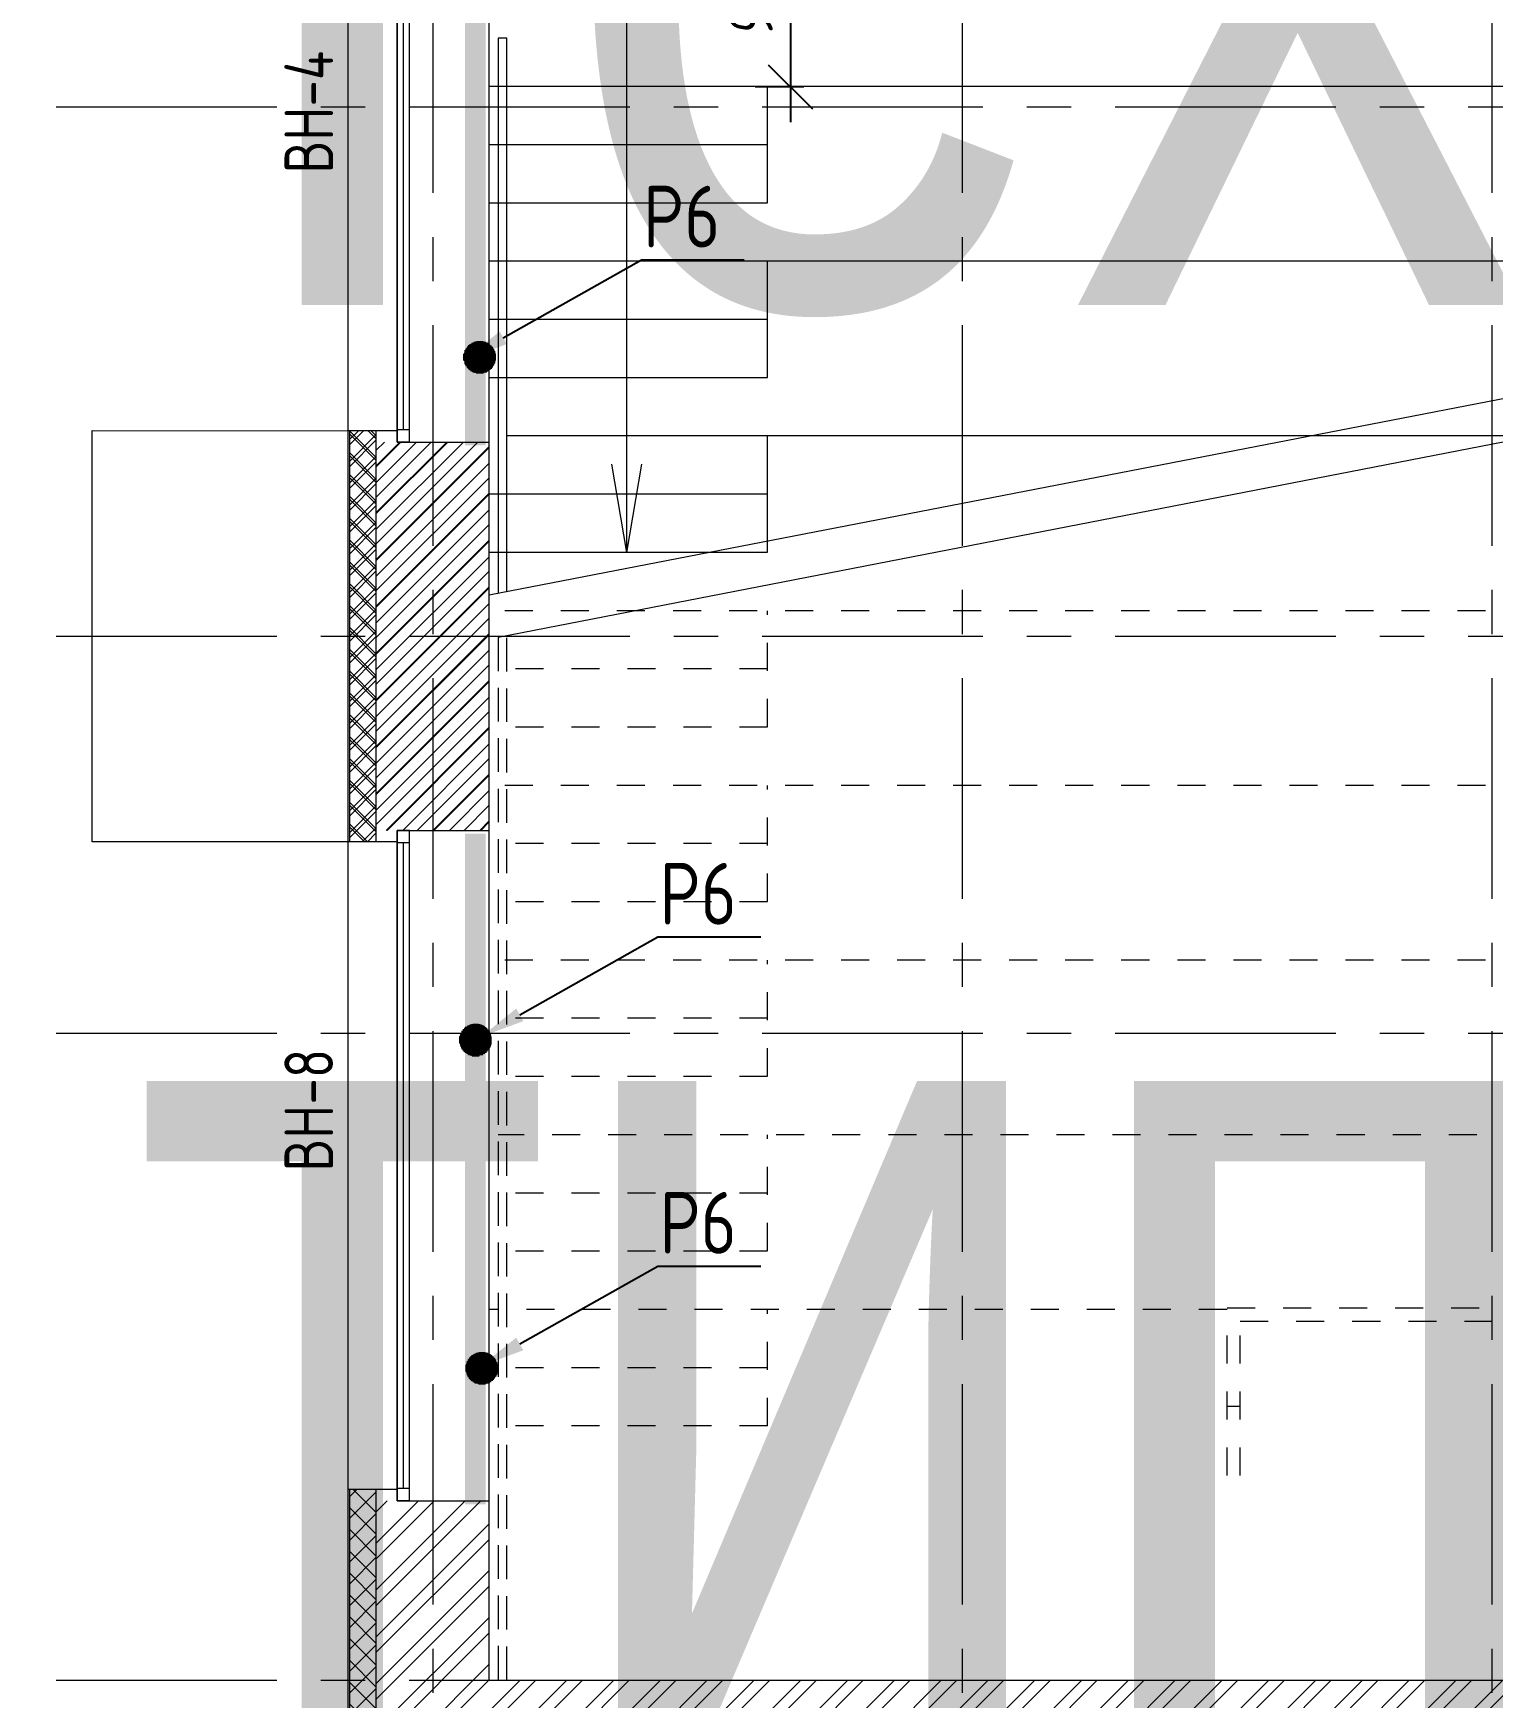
# Model space of a CAD drawing. Header units: millimetres. Extents: x -85420 to 1195317, y -69347 to 470418.
# Drawn here: x 684790 to 693058, y 30100 to 39532 of the extents above; entities that cross this region are included whole.
import ezdxf
from ezdxf import colors
from ezdxf.entities.mleader import LeaderData, LeaderLine
from ezdxf.enums import TextEntityAlignment as Align
from ezdxf.math import Vec2, Vec3

# ---------------------------------------------------------------- set-up
doc = ezdxf.new("R2018")
doc.units = ezdxf.units.MM
for name, pattern in [('CENTER', [2, 1.25, -0.25, 0.25, -0.25]), ('HIDDEN2', [4.7625, 3.175, -1.5875]), ('Штрих', [6.35, 3.175, -3.175])]:
    doc.linetypes.add(name, pattern=pattern)
for name, color, linetype, lineweight in [('_TEXT', 7, 'Continuous', 30), ('АР_Лестницы ограждения', 62, 'Continuous', 13), ('АР_Маркер экспликации', 239, 'Continuous', 13), ('АР_Навесной фасад', 250, 'Continuous', 5), ('АР_Номер помещения', 250, 'Continuous', 9), ('АР_Окна', 4, 'Continuous', 9), ('АР_Оси', 7, 'Continuous', 25), ('АР_Сущ Несущая стена', 250, 'Continuous', 50), ('АР_Утеплитель', 250, 'Continuous', 13), ('АР_Штриховка кирпич', 250, 'Continuous', 9), ('Маркировка ОКОН', 5, 'Continuous', 18)]:
    doc.layers.add(name, color=color, linetype=linetype, lineweight=lineweight)
doc.layers.add('A-HATCH-FACADE', color=7, linetype='Continuous')
doc.layers.add('АР_новое окно', color=160, linetype='Continuous')
doc.layers.add('АР_лестницы', color=7, linetype='Continuous', lineweight=15, true_color=0xff24ff)
doc.layers.add('АР_Названия помещений', color=124, linetype='Continuous', lineweight=5, plot=False)
doc.layers.add('АР_Помещения_площадь', color=19, linetype='Continuous', lineweight=9, plot=False)
doc.styles.add('ISOCPEUR', font='', dxfattribs={"height": 250})
doc.styles.add('PDF ISOCPEUR', font='isocpeur.ttf')
doc.styles.get("Standard").update_dxf_attribs({"font": 'GOST.TTF'})
doc.styles.add('ГОСТ 2.304', font='CS_Gost2304.shx', dxfattribs={"oblique": 10})
doc.styles.get('ISOCPEUR').set_extended_font_data('ISOCPEUR', italic=True)
doc.dimstyles.new('СПДС', dxfattribs={"dimscale": 100, "dimtxt": 2.5, "dimasz": 2.5, "dimexe": 2, "dimexo": 0.625, "dimgap": 1, "dimtad": 1, "dimdec": 0, "dimrnd": 5, "dimtxsty": 'ГОСТ 2.304', "dimblk": 'OBLIQUE', "dimblk1": 'OBLIQUE', "dimblk2": 'OBLIQUE', "dimcen": 2.5, "dimdle": 2, "dimadec": 0, "dimazin": 2, "dimtfac": 0.75, "dimtdec": 4, "dimtmove": 1, "dimatfit": 3, "dimfxl": 1, "dimtfill": 1, "dimtolj": 1, "dimarcsym": 1})
pattern_1 = [(45, (-264193.61, 112336.84), (-132.58252, 132.58252), []), (45, (-264105.22, 112336.84), (-132.58252, 132.58252), [])]

# ---------------------------------------------------------------- blocks, each defined once
blk = doc.blocks.new('*U548')
at = {"layer": 'АР_новое окно', "lineweight": 9}
for p, q in [((0, 3800), (-70, 3800)), ((-70, 3800), (-70, 0)), ((-70, 0), (-70, 3800)), ((0, 3800), (0, 0)), ((0, 3730), (-70, 3730)), ((-35, 3730), (-35, 70)), ((0, 70), (-70, 70)), ((0, 0), (-70, 0))]:
    blk.add_line(p, q, dxfattribs=at)
blk = doc.blocks.new('*U526')
at = {"color": 7, "style": 'ISOCPEUR', "width": 0.7, "flags": 1}
blk.add_attdef('КАТЕГОРИЯ', (-499.2, -2092.2), '', height=250, dxfattribs=at)
at = {"layer": 'АР_Номер помещения', "color": 7, "style": 'ISOCPEUR', "width": 0.7}
blk.add_attdef('НОМЕР_ПОМЕЩЕНИЯ', text='', height=300, dxfattribs=at).set_placement((-13874.5, 6637.6), align=Align.MIDDLE_CENTER)
at = {"layer": 'АР_Помещения_площадь', "color": 7, "lineweight": 30, "width": 0.7, "flags": 104}
blk.add_attdef('ИМЯ_ПОМЕЩЕНИЯ', text='', height=100, dxfattribs=at).set_placement((157.6, 1217.1), align=Align.MIDDLE_CENTER)
at = {"layer": 'АР_Помещения_площадь', "color": 7, "style": 'ISOCPEUR', "width": 0.7}
blk.add_attdef('ПЛОЩАДЬ_ПОМЕЩЕНИЯ', text='', height=200, dxfattribs=at).set_placement((-12654.6, 407.7), align=Align.MIDDLE_RIGHT)
blk = doc.blocks.new('АР_Кружок_1.1')
at = {"color": 0, "linetype": 'ByBlock', "lineweight": -2}
blk.add_circle((0, 0), 75, dxfattribs=at)
blk = doc.blocks.new('*U68')
at = {"color": 0, "linetype": 'ByBlock', "lineweight": -2}
for q in [(-500, 85), (-500, -85)]:
    blk.add_line((0, 0), q, dxfattribs=at)
blk = doc.blocks.new('*U511')
at = {"color": 0, "linetype": 'ByBlock', "lineweight": -2}
blk.add_lwpolyline([(-36.3, 0), (0, 0)], dxfattribs=at)
at = {"color": 0, "linetype": 'ByBlock', "lineweight": -2, "xscale": 0.01, "yscale": 0.01, "zscale": 0.01, "rotation": 179.9999999999999}
for name, p in [('*U68', (-36.3, 0)), ('АР_Кружок_1.1', (0, 0))]:
    blk.add_blockref(name, p, dxfattribs=at)
blk = doc.blocks.new('A$C064f767a')
at = {"layer": 'АР_Утеплитель', "lineweight": 9, "ltscale": 100}
h = blk.add_hatch(dxfattribs=at)
h.set_pattern_fill('ANSI37', color=256, scale=700)
h.set_pattern_definition([(45, (-976679.97, 40642.145), (-61.871843, 61.871843), []), (135, (-976679.97, 40642.145), (-61.871843, -61.871843), [])])
h.paths.add_polyline_path([(-640, 7080), (-640, 4750), (-790, 4750), (-790, 7080)])
at = {"layer": 'АР_Штриховка кирпич', "lineweight": 9, "ltscale": 100}
h = blk.add_hatch(dxfattribs=at)
h.set_pattern_fill('ANSI32', color=256, scale=500)
h.set_pattern_definition([(45, (-951566.48, 82137.1), (-132.58252, 132.58252), []), (45, (-951478.1, 82137.1), (-132.58252, 132.58252), [])])
h.paths.add_polyline_path([(0, 7015), (-640, 7015), (-640, 4815), (0, 4815)])
at = {"layer": 'АР_лестницы', "lineweight": 9, "ltscale": 50}
for p, q in [((11360, 9030), (0, 9030)), ((1577.4, 8371.9), (1577.4, 9030)), ((1577.4, 8700), (0, 8700)), ((1577.4, 8370), (0, 8370)), ((11310, 8337.4), (0, 6148.8)), ((11360, 8040), (0, 8040)), ((11310, 8096.9), (50, 5908.5)), ((1577.4, 7381.9), (1577.4, 8040)), ((1577.4, 7710), (0, 7710)), ((1577.4, 7380), (0, 7380)), ((11360, 7050), (100, 7050)), ((1577.4, 6391.9), (1577.4, 7050)), ((1577.4, 6720), (0, 6720)), ((1577.4, 6390), (0, 6390))]:
    blk.add_line(p, q, dxfattribs=at)
at = {"layer": 'АР_лестницы', "linetype": 'Штрих', "lineweight": 9, "ltscale": 50}
for p, q in [((11360, 6060), (0, 6060)), ((1577.4, 5401.9), (1577.4, 6060)), ((1577.4, 5730), (0, 5730)), ((1577.4, 5400), (0, 5400)), ((11360, 5070), (0, 5070)), ((1577.4, 4411.9), (1577.4, 5070)), ((1577.4, 4740), (0, 4740)), ((1577.4, 4410), (0, 4410)), ((11360, 4080), (0, 4080)), ((1577.4, 3421.9), (1577.4, 4080)), ((1577.4, 3750), (0, 3750)), ((1577.4, 3420), (0, 3420)), ((11310, 3090), (50, 3090)), ((1577.4, 2431.9), (1577.4, 3090)), ((1577.4, 2760), (0, 2760)), ((1577.4, 2430), (0, 2430)), ((4180, 2100), (0, 2100)), ((4180, 2100), (1277.4, 2100)), ((1577.4, 1440), (1577.4, 2100)), ((1577.4, 1770), (0, 1770)), ((4255, 1549.6), (4180, 1549.6)), ((1577.4, 1440), (0, 1440))]:
    blk.add_line(p, q, dxfattribs=at)
for points in [[(4180, 1159), (4180, 2109), (7180, 2109), (7180, 1159)], [(4255, 1159), (4255, 2034), (7105, 2034), (7105, 1159)]]:
    blk.add_lwpolyline(points, dxfattribs=at)
at = {"layer": 'АР_Лестницы ограждения', "lineweight": 9, "ltscale": 100}
blk.add_lwpolyline([(100, 6168), (100, 9303.7), (50, 9303.7), (50, 6158.5)], dxfattribs=at)
at = {"layer": 'АР_Навесной фасад', "lineweight": 9, "ltscale": 100}
for points in [[(-640, 7080), (-800, 7080)], [(-640, 4750), (-800, 4750)], [(-640, 1080), (-800, 1080)]]:
    blk.add_lwpolyline(points, dxfattribs=at)
at = {"layer": 'АР_новое окно', "lineweight": 9, "ltscale": 100}
blk.add_line((-790, 4750), (-790, 7080), dxfattribs=at)
at = {"layer": 'АР_Окна', "lineweight": 9, "ltscale": 100}
blk.add_line((0, 1015), (0, 4815), dxfattribs=at)
at = {"layer": 'АР_Сущ Несущая стена', "lineweight": 9, "ltscale": 100}
for p, q in [((-640, 4750), (-640, 7080)), ((-521.1, 7080), (-640, 7080)), ((-521.1, 7015), (-521.1, 7080)), ((-521.1, 7015), (0, 7015)), ((-521.1, 7015), (0, 7015)), ((0, 4815), (0, 7015)), ((-521.1, 4815), (0, 4815)), ((-521.1, 4815), (0, 4815)), ((-521.1, 4750), (-521.1, 4815)), ((-521.1, 4750), (-640, 4750)), ((-521.1, 1080), (-640, 1080)), ((-521.1, 1015), (-521.1, 1080)), ((-521.1, 1015), (0, 1015)), ((-521.1, 1015), (0, 1015))]:
    blk.add_line(p, q, dxfattribs=at)
at = {"layer": 'АР_Сущ Несущая стена', "color": 4, "lineweight": 9, "ltscale": 100}
blk.add_line((-521.1, 1015), (-521.1, 4815), dxfattribs=at)
at = {"layer": 'АР_лестницы', "lineweight": 9, "xscale": -100, "yscale": 100, "zscale": 100, "rotation": 270}
blk.add_blockref('*U511', (780, 10020), dxfattribs=at)
at = {"layer": 'АР_новое окно', "lineweight": 9, "xscale": -1, "rotation": 180}
blk.add_blockref('*U548', (-451.1, 4815), dxfattribs=at)
at = {"layer": 'Маркировка ОКОН', "lineweight": 9, "char_height": 275.423, "attachment_point": 7, "rotation": 90, "style": 'PDF ISOCPEUR'}
for s, insert in [('{\\W0.8;ВН-4}', (-884.6, 8537.4)), ('{\\W0.8;ВН-8}', (-884.6, 2881.5))]:
    blk.add_mtext(s, dxfattribs=dict(at, insert=insert))
blk = doc.blocks.new('_Oblique')
at = {"color": 0, "linetype": 'ByBlock', "lineweight": -2}
blk.add_line((-0.5, -0.5), (0.5, 0.5), dxfattribs=at)
blk = doc.blocks.new('*D554')
at = {"color": 0, "lineweight": -2, "ltscale": 100, "transparency": 16777216}
for p, q in [((689079.1, 40418.6), (689079.1, 39028.6)), ((689155.1, 40218.6), (688879.1, 40218.6)), ((689155.1, 39228.6), (688879.1, 39228.6))]:
    blk.add_line(p, q, dxfattribs=at)
at = {"layer": 'Defpoints', "color": 0, "lineweight": 9, "ltscale": 100, "transparency": 16777216}
for p in [(689217.6, 40218.6), (689079.1, 39228.6), (689217.6, 39228.6)]:
    blk.add_point(p, dxfattribs=at)
at = {"color": 0, "lineweight": -2, "ltscale": 100, "transparency": 16777216, "xscale": 250, "yscale": 250, "zscale": 250}
for p, rotation in [((689079.1, 40218.6), 90), ((689079.1, 39228.6), 270)]:
    blk.add_blockref('_Oblique', p, dxfattribs=dict(at, rotation=rotation))
at = {"color": 0, "lineweight": 9, "ltscale": 100, "transparency": 16777216, "insert": (688854.1, 39723.6), "char_height": 250, "attachment_point": 5, "rotation": 90, "style": 'ГОСТ 2.304', "bg_fill": 3, "box_fill_scale": 1.1, "bg_fill_color": 256, "bg_fill_true_color": 13158600, "bg_fill_transparency": 0}
blk.add_mtext('\\A1;990', dxfattribs=at)

msp = doc.modelspace()

# ---------------------------------------------------------------- hatches: boundary and pattern name
at = {"lineweight": 9}
h = msp.add_hatch(dxfattribs=at)
h.set_pattern_fill('ANGLE', color=1)
h.set_pattern_definition([(0, (-148441.5096, -654690.6846), (0, 6.985), [5.08, -1.905]), (90, (-148441.5096, -654690.6846), (-6.985, 4e-16), [5.08, -1.905])])
edge = h.paths.add_edge_path()
edge.add_arc((687319.6, 37696), 91.6, 0, 360)
h = msp.add_hatch(dxfattribs=at)
h.set_pattern_fill('ANGLE', color=1)
h.set_pattern_definition([(0, (-148465.168, -658559.515), (0, 6.985), [5.08, -1.905]), (90, (-148465.168, -658559.515), (-6.985, 4e-16), [5.08, -1.905])])
edge = h.paths.add_edge_path()
edge.add_arc((687295.9, 33827.2), 91.6, 0, 360)
h = msp.add_hatch(dxfattribs=at)
h.set_pattern_fill('ANGLE', color=1)
h.set_pattern_definition([(0, (-148429.384, -660419.702), (0, 6.985), [5.08, -1.905]), (90, (-148429.384, -660419.702), (-6.985, 4e-16), [5.08, -1.905])])
edge = h.paths.add_edge_path()
edge.add_arc((687331.7, 31967), 91.6, 0, 360)
at = {"layer": 'A-HATCH-FACADE', "lineweight": 9}
h = msp.add_hatch(dxfattribs=at)
h.set_pattern_fill('ANGLE', color=30, angle=-90)
h.set_pattern_definition([(270, (-40102.571, 872562.1565), (6.985, -1e-15), [5.08, -1.905]), (360, (-40102.571, 872562.1565), (2e-15, 6.985), [5.08, -1.905])])
h.paths.add_polyline_path([(687353.6, 40996.4), (687353.6, 37196.4), (687234.9, 37196.4), (687234.9, 40996.4)])
h = msp.add_hatch(dxfattribs=at)
h.set_pattern_fill('ANGLE', color=30, angle=-90)
h.set_pattern_definition([(270, (-40102.571, 866562.1565), (6.985, -1e-15), [5.08, -1.905]), (360, (-40102.571, 866562.1565), (2e-15, 6.985), [5.08, -1.905])])
h.paths.add_polyline_path([(687353.6, 34996.4), (687353.6, 31196.4), (687234.9, 31196.4), (687234.9, 34996.4)])
at = {"layer": 'АР_Утеплитель', "lineweight": 9, "ltscale": 100}
h = msp.add_hatch(dxfattribs=at)
h.set_pattern_fill('ANSI37', color=256, scale=700)
h.set_pattern_definition([(45, (-289307.1, 70841.88), (-61.871843, 61.871843), []), (135, (-289307.1, 70841.88), (-61.871843, -61.871843), [])])
h.paths.add_polyline_path([(686732.9, 37279.7), (686732.9, 34949.7), (686582.9, 34949.7), (686582.9, 37279.7)])
h = msp.add_hatch(dxfattribs=at)
h.set_pattern_fill('ANSI37', color=256, scale=700)
h.set_pattern_definition([(45, (-257613.58, 51873.26), (-61.871843, 61.871843), []), (135, (-257613.58, 51873.26), (-61.871843, -61.871843), [])])
h.paths.add_polyline_path([(687383, 12329.7), (693733.1, 12329.7), (693733.1, 29559.7), (686732.9, 29559.7), (686732.9, 31279.7), (686582.9, 31279.7), (686582.9, 29409.7), (693583.1, 29409.7), (693583.1, 12479.7), (687233, 12479.7), (687233.1, 2469.7), (700633.1, 2469.7), (700633.1, 8819.7), (708753.1, 8819.7), (708753.1, 14009.7), (717020.4, 14009.7), (717020.4, 13759.7), (717170.4, 13759.7), (717170.4, 14159.7), (708603.1, 14159.7), (708603.1, 8969.7), (700483.1, 8969.7), (700483.1, 2619.7), (687383.1, 2619.7)])
at = {"layer": 'АР_Штриховка кирпич', "lineweight": 9, "ltscale": 100}
h = msp.add_hatch(dxfattribs=at)
h.set_pattern_fill('ANSI32', color=256, scale=500)
h.set_pattern_definition(pattern_1)
h.paths.add_polyline_path([(687372.9, 37214.7), (686732.9, 37214.7), (686732.9, 35014.7), (687372.9, 35014.7)])
h = msp.add_hatch(dxfattribs=at)
h.set_pattern_fill('ANSI32', color=256, scale=500)
h.set_pattern_definition(pattern_1)
h.paths.add_polyline_path([(687372.8, 31214.7), (686732.9, 31214.7), (686732.9, 29559.7), (693733.1, 29559.7), (693733.1, 30199.7), (687372.9, 30199.7)])

# ---------------------------------------------------------------- linework, layer by layer
at = {"layer": 'АР_Лестницы ограждения', "linetype": 'HIDDEN2', "lineweight": 9, "ltscale": 60}
msp.add_lwpolyline([(687422.9, 36108.2), (687422.9, 30199.7), (687472.9, 30199.7), (687472.9, 36118.6)], dxfattribs=at)
at = {"layer": 'АР_Навесной фасад', "lineweight": 9, "ltscale": 100}
for points in [[(686732.9, 37279.7), (686572.9, 37279.7)], [(686732.9, 34949.7), (686572.9, 34949.7)], [(686732.9, 31279.7), (686572.9, 31279.7)]]:
    msp.add_lwpolyline(points, dxfattribs=at)
at = {"layer": 'АР_новое окно', "lineweight": 9, "ltscale": 100}
for p, q in [((686572.9, 29399.7), (686572.9, 53694.7)), ((686582.9, 34949.7), (686582.9, 37279.7)), ((686582.9, 29409.7), (686582.9, 31279.7))]:
    msp.add_line(p, q, dxfattribs=at)
at = {"layer": 'АР_Окна', "lineweight": 9, "ltscale": 100}
for p, q in [((687372.9, 37214.7), (687372.9, 41014.7)), ((687372.9, 31214.7), (687372.9, 35014.7))]:
    msp.add_line(p, q, dxfattribs=at)
at = {"layer": 'АР_Оси', "linetype": 'CENTER', "lineweight": 9, "ltscale": 1000}
for p, q in [((687053, 81877.2), (687053, 26144.9)), ((690053, 81877.2), (690053, 26144.9)), ((693053, 81877.2), (693053, 26144.9)), ((674919.3, 39114.7), (758097.7, 39114.7)), ((674919.3, 36114.7), (758097.7, 36114.7)), ((674919.3, 33864.7), (758097.7, 33864.7)), ((674919.3, 30199.7), (758516.5, 30199.7))]:
    msp.add_line(p, q, dxfattribs=at)
at = {"layer": 'АР_Сущ Несущая стена', "color": 4, "lineweight": 9, "ltscale": 100}
for p, q in [((686851.8, 37214.7), (686851.8, 41014.7)), ((686851.8, 31214.7), (686851.8, 35014.7))]:
    msp.add_line(p, q, dxfattribs=at)
at = {"layer": 'АР_Сущ Несущая стена', "lineweight": 9, "ltscale": 100}
for p, q in [((686732.9, 34949.7), (686732.9, 37279.7)), ((686851.8, 37279.7), (686732.9, 37279.7)), ((686851.8, 37214.7), (686851.8, 37279.7)), ((686851.8, 37214.7), (687372.9, 37214.7)), ((686851.8, 37214.7), (687372.9, 37214.7)), ((686851.8, 35014.7), (687372.9, 35014.7)), ((686851.8, 35014.7), (687372.9, 35014.7)), ((686851.8, 34949.7), (686851.8, 35014.7)), ((686851.8, 34949.7), (686732.9, 34949.7)), ((686732.9, 29559.7), (686732.9, 31279.7)), ((686851.8, 31279.7), (686732.9, 31279.7)), ((686851.8, 31214.7), (686851.8, 31279.7)), ((686851.8, 31214.7), (687372.9, 31214.7)), ((686851.8, 31214.7), (687372.9, 31214.7)), ((687372.9, 30199.7), (687372.9, 31214.7)), ((687372.9, 30199.7), (704348.1, 30199.7))]:
    msp.add_line(p, q, dxfattribs=at)
at = {"layer": 'АР_Утеплитель', "lineweight": 9, "ltscale": 0.25}
msp.add_lwpolyline([(686572.9, 34949.7), (685122.7, 34949.9), (685122.9, 37279.9), (686572.9, 37279.7)], dxfattribs=at)
msp.add_lwpolyline([(686572.9, 34949.7), (685122.7, 34949.9), (685122.9, 37279.9), (686572.9, 37279.7)], dxfattribs=at)

# ---------------------------------------------------------------- block references
at = {"layer": '_TEXT', "color": 1, "lineweight": 9, "ltscale": 500}
msp.add_blockref('A$C064f767a', (687372.9, 30199.7), dxfattribs=at)
at = {"layer": 'АР_Маркер экспликации', "lineweight": 9}
ref = msp.add_blockref('*U526', (699177, 54386.5), dxfattribs=at)
lines = msp.add_mtext('\\W0.8000;Кабинет материальной технологии тип 2', dxfattribs={"layer": 'АР_Названия помещений', "insert": (685342.7, 59194.2), "char_height": 4891.956, "width": 926.94, "attachment_point": 1})
ref.add_attrib('ИМЯ_ПОМЕЩЕНИЯ', '', (685342.7, 59194.2), dxfattribs={"flags": 104}).embed_mtext(lines)
at = {"layer": 'АР_новое окно', "lineweight": 9, "xscale": -1, "rotation": 180}
for p in [(686921.8, 41014.7), (686921.8, 35014.7)]:
    msp.add_blockref('*U548', p, dxfattribs=at)

# ---------------------------------------------------------------- texts
at = {"layer": 'Маркировка ОКОН', "lineweight": 9, "char_height": 275.423, "attachment_point": 7, "rotation": 90, "style": 'PDF ISOCPEUR'}
for s, insert in [('{\\W0.8;ВН-4}', (686488.2, 38737.1)), ('{\\W0.8;ВН-8}', (686488.2, 33081.2))]:
    msp.add_mtext(s, dxfattribs=dict(at, insert=insert))

# ---------------------------------------------------------------- leaders
at = {"lineweight": 9}
ml = msp.add_multileader_mtext('Standard', dxfattribs=at)
ml.set_content('P6', color=256)
ml.set_leader_properties()
ml.build(insert=Vec2(0, 0))
ml.multileader.update_dxf_attribs({"text_left_attachment_type": 6, "text_right_attachment_type": 6, "arrow_head_size": 250})
ctx = ml.context
ctx.base_point, ctx.char_height, ctx.arrow_head_size, ctx.plane_origin = Vec3(688243.2, 38247.7, 0), 350, 250, Vec3(689412.2, 38149.7, 0)
ctx.left_attachment, ctx.right_attachment = 6, 6
notes = []
notes.append((ctx, [(0, (1, 1, 0), (688235.2, 38247.7, 0), (1, 0), 8, [(0, [(687234.9, 37683.5, 0)], 0, [])])]))
ctx.mtext.insert, ctx.mtext.flow_direction = Vec3(688245.2, 38667.7, 0), 5
ml = msp.add_multileader_mtext('Standard', dxfattribs=at)
ml.set_content('P6', color=256)
ml.set_leader_properties()
ml.build(insert=Vec2(0, 0))
ml.multileader.update_dxf_attribs({"text_left_attachment_type": 6, "text_right_attachment_type": 6, "arrow_head_size": 250})
ctx = ml.context
ctx.base_point, ctx.char_height, ctx.arrow_head_size, ctx.plane_origin = Vec3(688336.5, 34410.6, 0), 350, 250, Vec3(689505.4, 34312.6, 0)
ctx.left_attachment, ctx.right_attachment = 6, 6
notes.append((ctx, [(0, (1, 1, 0), (688328.5, 34410.6, 0), (1, 0), 8, [(0, [(687328.1, 33846.4, 0)], 0, [])])]))
ctx.mtext.insert, ctx.mtext.flow_direction = Vec3(688338.5, 34830.6, 0), 5
ml = msp.add_multileader_mtext('Standard', dxfattribs=at)
ml.set_content('P6', color=256)
ml.set_leader_properties()
ml.build(insert=Vec2(0, 0))
ml.multileader.update_dxf_attribs({"text_left_attachment_type": 6, "text_right_attachment_type": 6, "arrow_head_size": 250})
ctx = ml.context
ctx.base_point, ctx.char_height, ctx.arrow_head_size, ctx.plane_origin = Vec3(688336.5, 32545.6, 0), 350, 250, Vec3(689505.4, 32447.6, 0)
ctx.left_attachment, ctx.right_attachment = 6, 6
notes.append((ctx, [(0, (1, 1, 0), (688328.5, 32545.6, 0), (1, 0), 8, [(0, [(687328.1, 31981.4, 0)], 0, [])])]))
ctx.mtext.insert, ctx.mtext.flow_direction = Vec3(688338.5, 32965.6, 0), 5
for ctx, leaders in notes:
    for number, flags, end, landing, length, lines in leaders:
        leader = LeaderData()
        leader.index, (leader.has_last_leader_line, leader.has_dogleg_vector, leader.attachment_direction) = number, flags
        leader.last_leader_point, leader.dogleg_vector, leader.dogleg_length = Vec3(end), Vec3(landing), length
        for number, points, colour, breaks in lines:
            line = LeaderLine()
            line.index, line.vertices, line.color, line.breaks = number, Vec3.list(points), colors.encode_raw_color(colour), breaks
            leader.lines.append(line)
        ctx.leaders.append(leader)

# ---------------------------------------------------------------- next in the draw order: dimensions: what is measured, and where the dimension line sits
at = {"lineweight": 9, "ltscale": 100}
dim = msp.add_linear_dim(base=(689079.1, 39228.6), p1=(689217.6, 40218.6), p2=(689217.6, 39228.6), angle=90, dimstyle='СПДС', dxfattribs=at)
dim.commit()
dim.dimension.update_dxf_attribs({"geometry": '*D554', "text_midpoint": (688854.1, 39723.6)})

doc.saveas('drawing.dxf')
